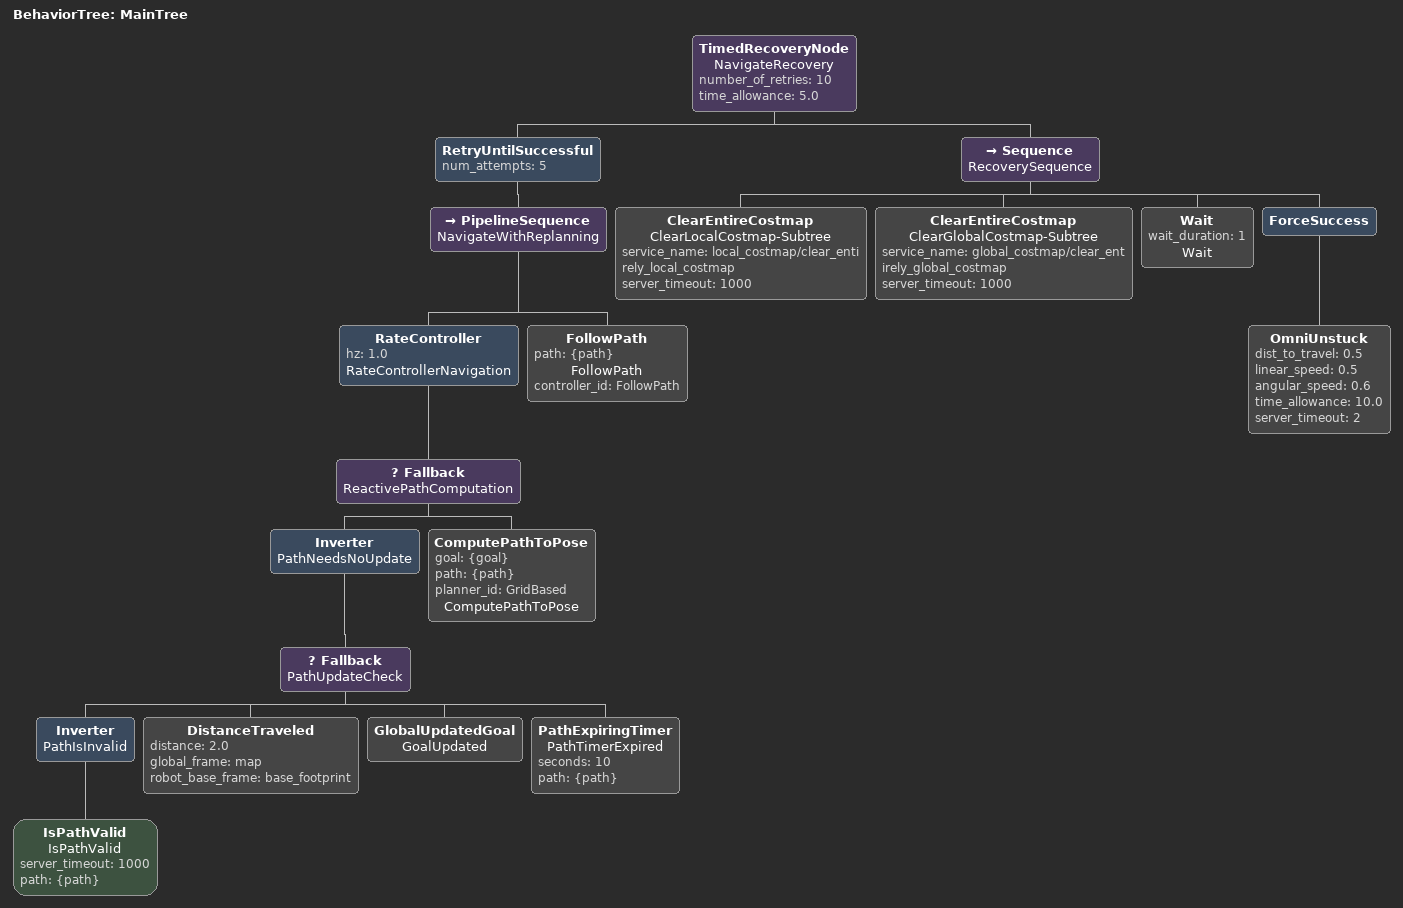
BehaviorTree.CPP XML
<root BTCPP_format="4"
      main_tree_to_execute="MainTree">
  <BehaviorTree ID="MainTree">
    <!-- Navigate. If fail, recovery. If fail number_of_retries, fail everything (abort) -->
    <!-- This is a timed recovery node, it will reset the retry count if the first child (navigation) has been running for longer than the time_allowance period. -->
    <TimedRecoveryNode name="NavigateRecovery"
                  number_of_retries="10"
                  time_allowance="5.0">
      <!-- Retry Planning-FollowPath until successful, with a maximum of 5 attempts -->
      <RetryUntilSuccessful num_attempts="5">
        <PipelineSequence name="NavigateWithReplanning">
          <!-- Only check if we need replanning every 0.5 second (or whatever the hz is) -->
          <!-- This rate controller can be removed if we want to check whenever possible -->
          <!-- If the rate is too high, IsPathValid does not have time to process path -->
          <RateController hz="1.0"
                          name="RateControllerNavigation">
            <Fallback name="ReactivePathComputation">
              <!-- This checks if path is valid, or path is not updated -->
              <Inverter name="PathNeedsNoUpdate">
                <Fallback name="PathUpdateCheck">
                  <Inverter name="PathIsInvalid">
                    <IsPathValid name="IsPathValid" server_timeout="1000" path="{path}"/>
                  </Inverter>
                  <DistanceTraveled distance="2.0" global_frame="map" robot_base_frame="base_footprint"/>
                  <GlobalUpdatedGoal name="GoalUpdated"/>
                  <PathExpiringTimer name="PathTimerExpired" seconds="10" path="{path}"/>
                </Fallback>
              </Inverter>
              <!-- Compute path only if path not valid or path is too old -->
              <ComputePathToPose goal="{goal}"
                                path="{path}"
                                planner_id="GridBased"
                                name="ComputePathToPose"/>
            </Fallback>
          </RateController>
          <!-- Follow path: fails if obstacle, activating recovery -->
          <FollowPath path="{path}"
                      name="FollowPath"
                      controller_id="FollowPath"/>
        </PipelineSequence>
      </RetryUntilSuccessful>
      <!-- Recovery sequence: clear costmaps, then wait 2 seconds -->
      <Sequence name="RecoverySequence">
        <ClearEntireCostmap name="ClearLocalCostmap-Subtree"
                            service_name="local_costmap/clear_entirely_local_costmap"
                            server_timeout="1000"/>
        <ClearEntireCostmap name="ClearGlobalCostmap-Subtree"
                            service_name="global_costmap/clear_entirely_global_costmap"
                            server_timeout="1000"/>
        <Wait wait_duration="1"
              name="Wait"/>
        <!-- We force success on unstuck so we always retry the main loop -->
        <ForceSuccess>
          <OmniUnstuck dist_to_travel="0.5"
                  linear_speed="0.5"
                  angular_speed="0.6"
                  time_allowance="10.0"
                  server_timeout="2" />
        </ForceSuccess>

      </Sequence>
    </TimedRecoveryNode>
  </BehaviorTree>

</root>
